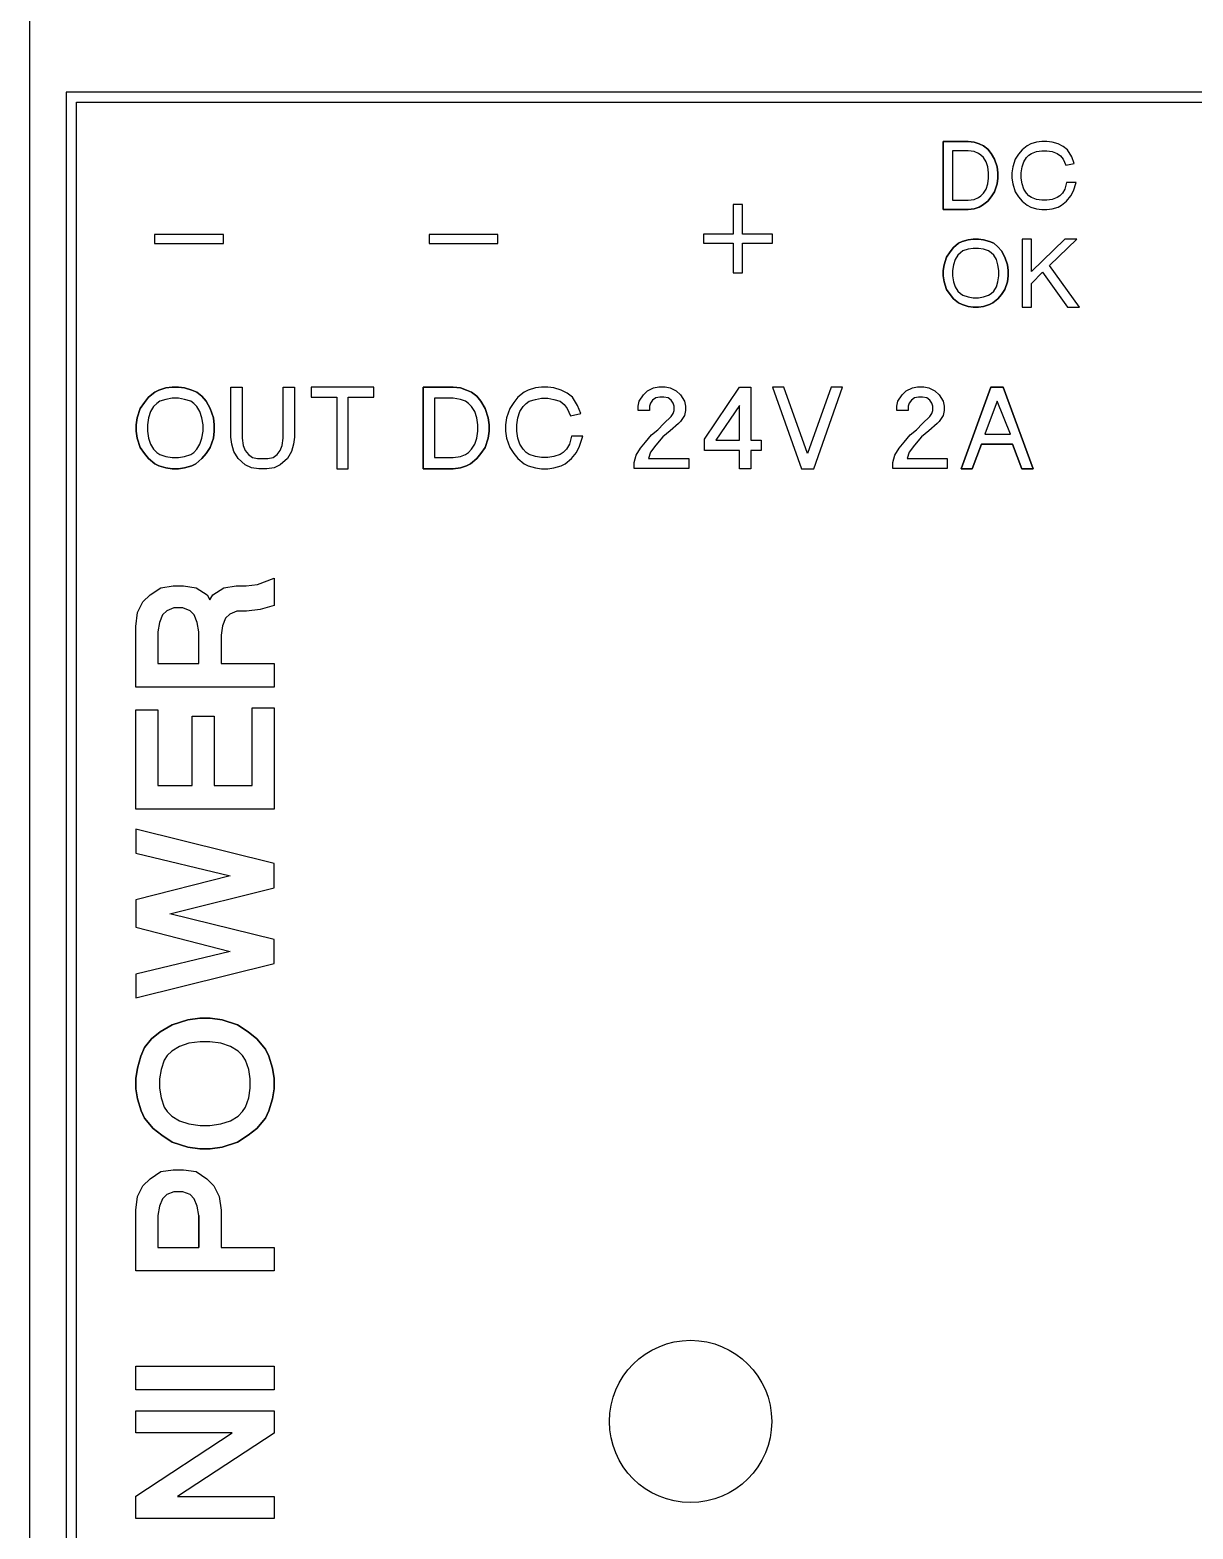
# Model space of a CAD drawing. Header units: inches. Extents: x -1 to 303, y -2 to 61.
# Drawn here: x 43.191 to 44.038, y 30.914 to 32.006 of the extents above; entities that cross this region are included whole.
import ezdxf

# ---------------------------------------------------------------- set-up
doc = ezdxf.new("R2010")
doc.units = ezdxf.units.IN
doc.header["$LTSCALE"] = 0.75
doc.header["$MEASUREMENT"] = 0
doc.layers.add('1', color=7, linetype='Continuous')

# ---------------------------------------------------------------- blocks, each defined once
blk = doc.blocks.new('PS_24vdc_3A-2938730')
for p, q in [((0.6879, 1.0703), (0.706, 1.0703)), ((0.6879, 1.0207), (0.6879, 1.0703)), ((0.6879, 1.0703), (0.6879, 1.0207)), ((0.706, 1.0703), (0.6879, 1.0703)), ((0.706, 1.0703), (0.7104, 1.0697)), ((0.7104, 1.0697), (0.706, 1.0703)), ((0.7597, 1.0703), (0.7559, 1.0697)), ((0.7634, 1.0703), (0.7597, 1.0703)), ((0.7672, 1.0697), (0.7634, 1.0703)), ((0.6947, 1.0635), (0.6947, 1.0275)), ((0.706, 1.0635), (0.6947, 1.0635)), ((0.6947, 1.0635), (0.6947, 1.0275)), ((0.706, 1.0635), (0.6947, 1.0635)), ((0.7104, 1.0629), (0.706, 1.0635)), ((0.7104, 1.0629), (0.706, 1.0635)), ((0.7104, 1.0697), (0.7141, 1.0685)), ((0.7141, 1.0685), (0.7104, 1.0697)), ((0.7135, 1.0616), (0.7104, 1.0629)), ((0.7135, 1.0616), (0.7104, 1.0629)), ((0.7154, 1.0604), (0.7135, 1.0616)), ((0.7154, 1.0604), (0.7135, 1.0616)), ((0.7141, 1.0685), (0.7172, 1.0672)), ((0.7172, 1.0672), (0.7141, 1.0685)), ((0.7172, 1.0585), (0.7154, 1.0604)), ((0.7172, 1.0585), (0.7154, 1.0604)), ((0.7172, 1.0672), (0.7203, 1.0647)), ((0.7203, 1.0647), (0.7172, 1.0672)), ((0.7203, 1.0647), (0.7228, 1.0616)), ((0.7228, 1.0616), (0.7203, 1.0647)), ((0.7228, 1.0616), (0.7253, 1.0573)), ((0.7253, 1.0573), (0.7228, 1.0616)), ((0.7428, 1.061), (0.7403, 1.0573)), ((0.7453, 1.0641), (0.7428, 1.061)), ((0.7491, 1.0672), (0.7453, 1.0641)), ((0.7485, 1.0585), (0.7503, 1.0604)), ((0.7516, 1.0685), (0.7491, 1.0672)), ((0.7503, 1.0604), (0.7522, 1.0616)), ((0.7559, 1.0697), (0.7516, 1.0685)), ((0.7522, 1.0616), (0.7559, 1.0629)), ((0.7559, 1.0629), (0.7597, 1.0635)), ((0.7597, 1.0635), (0.7634, 1.0635)), ((0.7634, 1.0635), (0.7672, 1.0629)), ((0.7716, 1.0685), (0.7672, 1.0697)), ((0.7672, 1.0629), (0.7709, 1.0616)), ((0.7709, 1.0616), (0.7734, 1.0598)), ((0.7753, 1.0666), (0.7716, 1.0685)), ((0.7734, 1.0598), (0.7753, 1.0573)), ((0.7784, 1.0641), (0.7753, 1.0666)), ((0.7816, 1.0592), (0.7784, 1.0641)), ((0.7191, 1.0554), (0.7172, 1.0585)), ((0.7191, 1.0554), (0.7172, 1.0585)), ((0.7203, 1.0517), (0.7191, 1.0554)), ((0.7203, 1.0517), (0.7191, 1.0554)), ((0.721, 1.0474), (0.7203, 1.0517)), ((0.721, 1.0474), (0.7203, 1.0517)), ((0.7253, 1.0573), (0.7272, 1.0517)), ((0.7272, 1.0517), (0.7253, 1.0573)), ((0.7272, 1.0517), (0.7278, 1.0474)), ((0.7278, 1.0474), (0.7272, 1.0517)), ((0.7385, 1.0517), (0.7378, 1.0474)), ((0.7403, 1.0573), (0.7385, 1.0517)), ((0.7447, 1.0474), (0.7453, 1.0517)), ((0.7453, 1.0517), (0.7466, 1.0554)), ((0.7466, 1.0554), (0.7485, 1.0585)), ((0.7753, 1.0573), (0.7772, 1.0529)), ((0.7772, 1.0529), (0.7834, 1.0542)), ((0.7834, 1.0542), (0.7816, 1.0592)), ((0.7191, 1.0356), (0.7203, 1.0393)), ((0.7191, 1.0356), (0.7203, 1.0393)), ((0.7203, 1.0393), (0.721, 1.0436)), ((0.7203, 1.0393), (0.721, 1.0436)), ((0.721, 1.0436), (0.721, 1.0474)), ((0.721, 1.0436), (0.721, 1.0474)), ((0.7272, 1.0393), (0.7253, 1.0337)), ((0.7253, 1.0337), (0.7272, 1.0393)), ((0.7278, 1.0436), (0.7272, 1.0393)), ((0.7272, 1.0393), (0.7278, 1.0436)), ((0.7278, 1.0474), (0.7278, 1.0436)), ((0.7278, 1.0436), (0.7278, 1.0474)), ((0.7378, 1.0474), (0.7378, 1.0436)), ((0.7378, 1.0436), (0.7385, 1.0393)), ((0.7385, 1.0393), (0.7403, 1.0337)), ((0.7447, 1.0436), (0.7447, 1.0474)), ((0.7453, 1.0393), (0.7447, 1.0436)), ((0.7466, 1.0356), (0.7453, 1.0393)), ((0.7778, 1.0405), (0.7766, 1.0356)), ((0.7847, 1.0405), (0.7778, 1.0405)), ((0.7828, 1.0343), (0.7847, 1.0405)), ((0.6947, 1.0275), (0.706, 1.0275)), ((0.6947, 1.0275), (0.706, 1.0275)), ((0.706, 1.0275), (0.7104, 1.0281)), ((0.706, 1.0275), (0.7104, 1.0281)), ((0.7104, 1.0281), (0.7135, 1.0294)), ((0.7104, 1.0281), (0.7135, 1.0294)), ((0.7135, 1.0294), (0.7154, 1.0306)), ((0.7135, 1.0294), (0.7154, 1.0306)), ((0.7154, 1.0306), (0.7172, 1.0325)), ((0.7154, 1.0306), (0.7172, 1.0325)), ((0.7203, 1.0269), (0.7166, 1.0238)), ((0.7166, 1.0238), (0.7203, 1.0269)), ((0.7172, 1.0325), (0.7191, 1.0356)), ((0.7172, 1.0325), (0.7191, 1.0356)), ((0.7228, 1.03), (0.7203, 1.0269)), ((0.7203, 1.0269), (0.7228, 1.03)), ((0.7253, 1.0337), (0.7228, 1.03)), ((0.7228, 1.03), (0.7253, 1.0337)), ((0.7403, 1.0337), (0.7428, 1.03)), ((0.7428, 1.03), (0.7453, 1.0269)), ((0.7453, 1.0269), (0.7491, 1.0238)), ((0.7485, 1.0325), (0.7466, 1.0356)), ((0.7503, 1.0306), (0.7485, 1.0325)), ((0.7522, 1.0294), (0.7503, 1.0306)), ((0.7559, 1.0281), (0.7522, 1.0294)), ((0.7597, 1.0275), (0.7559, 1.0281)), ((0.7634, 1.0275), (0.7597, 1.0275)), ((0.7672, 1.0281), (0.7634, 1.0275)), ((0.7709, 1.0294), (0.7672, 1.0281)), ((0.7728, 1.0306), (0.7709, 1.0294)), ((0.7747, 1.0325), (0.7728, 1.0306)), ((0.7741, 1.0238), (0.7778, 1.0269)), ((0.7766, 1.0356), (0.7747, 1.0325)), ((0.7778, 1.0269), (0.7809, 1.0306)), ((0.7809, 1.0306), (0.7828, 1.0343)), ((0.535, 1.0244), (0.535, 1.0028)), ((0.5417, 1.0244), (0.535, 1.0244)), ((0.5417, 1.0028), (0.5417, 1.0244)), ((0.706, 1.0207), (0.6879, 1.0207)), ((0.6879, 1.0207), (0.706, 1.0207)), ((0.7104, 1.0213), (0.706, 1.0207)), ((0.706, 1.0207), (0.7104, 1.0213)), ((0.7141, 1.0225), (0.7104, 1.0213)), ((0.7104, 1.0213), (0.7141, 1.0225)), ((0.7166, 1.0238), (0.7141, 1.0225)), ((0.7141, 1.0225), (0.7166, 1.0238)), ((0.7491, 1.0238), (0.7516, 1.0225)), ((0.7516, 1.0225), (0.7559, 1.0213)), ((0.7559, 1.0213), (0.7597, 1.0207)), ((0.7597, 1.0207), (0.7634, 1.0207)), ((0.7634, 1.0207), (0.7672, 1.0213)), ((0.7672, 1.0213), (0.7716, 1.0225)), ((0.7716, 1.0225), (0.7741, 1.0238)), ((0.1135, 1.0026), (0.1135, 0.996)), ((0.1637, 1.0026), (0.1135, 1.0026)), ((0.1135, 0.996), (0.1637, 0.996)), ((0.1637, 0.996), (0.1637, 1.0026)), ((0.3134, 1.0026), (0.3134, 0.996)), ((0.3636, 1.0026), (0.3134, 1.0026)), ((0.3134, 0.996), (0.3636, 0.996)), ((0.3636, 0.996), (0.3636, 1.0026)), ((0.5133, 1.0028), (0.5133, 0.9961)), ((0.535, 1.0028), (0.5133, 1.0028)), ((0.5133, 0.9961), (0.535, 0.9961)), ((0.535, 0.9961), (0.535, 0.9745)), ((0.5635, 1.0028), (0.5417, 1.0028)), ((0.5417, 0.9961), (0.5635, 0.9961)), ((0.5417, 0.9745), (0.5417, 0.9961)), ((0.5635, 0.9961), (0.5635, 1.0028)), ((0.6954, 0.993), (0.6991, 0.9961)), ((0.6991, 0.9961), (0.6954, 0.993)), ((0.6991, 0.9961), (0.7016, 0.9973)), ((0.7016, 0.9973), (0.6991, 0.9961)), ((0.7016, 0.9973), (0.706, 0.9985)), ((0.706, 0.9985), (0.7016, 0.9973)), ((0.706, 0.9985), (0.7097, 0.9992)), ((0.7097, 0.9992), (0.706, 0.9985)), ((0.7097, 0.9992), (0.7135, 0.9992)), ((0.7135, 0.9992), (0.7097, 0.9992)), ((0.7135, 0.9992), (0.7172, 0.9985)), ((0.7172, 0.9985), (0.7135, 0.9992)), ((0.7172, 0.9985), (0.7216, 0.9973)), ((0.7216, 0.9973), (0.7172, 0.9985)), ((0.7216, 0.9973), (0.7247, 0.9961)), ((0.7247, 0.9961), (0.7216, 0.9973)), ((0.7247, 0.9961), (0.7278, 0.9936)), ((0.7278, 0.9936), (0.7247, 0.9961)), ((0.7522, 0.9992), (0.7453, 0.9992)), ((0.7453, 0.9992), (0.7453, 0.9495)), ((0.7766, 0.9992), (0.7522, 0.9756)), ((0.7522, 0.9756), (0.7522, 0.9992)), ((0.7653, 0.9799), (0.7853, 0.9992)), ((0.7853, 0.9992), (0.7766, 0.9992)), ((0.6885, 0.9805), (0.6904, 0.9861)), ((0.6904, 0.9861), (0.6885, 0.9805)), ((0.6904, 0.9861), (0.6929, 0.9899)), ((0.6929, 0.9899), (0.6904, 0.9861)), ((0.6929, 0.9899), (0.6954, 0.993)), ((0.6954, 0.993), (0.6929, 0.9899)), ((0.6966, 0.9843), (0.6954, 0.9805)), ((0.6966, 0.9843), (0.6954, 0.9805)), ((0.6985, 0.9874), (0.6966, 0.9843)), ((0.6985, 0.9874), (0.6966, 0.9843)), ((0.7004, 0.9892), (0.6985, 0.9874)), ((0.7004, 0.9892), (0.6985, 0.9874)), ((0.7022, 0.9905), (0.7004, 0.9892)), ((0.7022, 0.9905), (0.7004, 0.9892)), ((0.706, 0.9917), (0.7022, 0.9905)), ((0.706, 0.9917), (0.7022, 0.9905)), ((0.7097, 0.9923), (0.706, 0.9917)), ((0.7097, 0.9923), (0.706, 0.9917)), ((0.7135, 0.9923), (0.7097, 0.9923)), ((0.7135, 0.9923), (0.7097, 0.9923)), ((0.7172, 0.9917), (0.7135, 0.9923)), ((0.7172, 0.9917), (0.7135, 0.9923)), ((0.721, 0.9905), (0.7172, 0.9917)), ((0.721, 0.9905), (0.7172, 0.9917)), ((0.7228, 0.9892), (0.721, 0.9905)), ((0.7228, 0.9892), (0.721, 0.9905)), ((0.7247, 0.9874), (0.7228, 0.9892)), ((0.7247, 0.9874), (0.7228, 0.9892)), ((0.7266, 0.9843), (0.7247, 0.9874)), ((0.7266, 0.9843), (0.7247, 0.9874)), ((0.7278, 0.9805), (0.7266, 0.9843)), ((0.7278, 0.9805), (0.7266, 0.9843)), ((0.7278, 0.9936), (0.7303, 0.9905)), ((0.7303, 0.9905), (0.7278, 0.9936)), ((0.7303, 0.9905), (0.7328, 0.9861)), ((0.7328, 0.9861), (0.7303, 0.9905)), ((0.7328, 0.9861), (0.7347, 0.9805)), ((0.7347, 0.9805), (0.7328, 0.9861)), ((0.535, 0.9745), (0.5417, 0.9745)), ((0.6879, 0.9762), (0.6885, 0.9805)), ((0.6885, 0.9805), (0.6879, 0.9762)), ((0.6879, 0.9725), (0.6879, 0.9762)), ((0.6879, 0.9762), (0.6879, 0.9725)), ((0.6885, 0.9681), (0.6879, 0.9725)), ((0.6879, 0.9725), (0.6885, 0.9681)), ((0.6954, 0.9805), (0.6947, 0.9762)), ((0.6954, 0.9805), (0.6947, 0.9762)), ((0.6947, 0.9762), (0.6947, 0.9725)), ((0.6947, 0.9762), (0.6947, 0.9725)), ((0.6947, 0.9725), (0.6954, 0.9681)), ((0.6947, 0.9725), (0.6954, 0.9681)), ((0.7285, 0.9762), (0.7278, 0.9805)), ((0.7285, 0.9762), (0.7278, 0.9805)), ((0.7278, 0.9681), (0.7285, 0.9725)), ((0.7278, 0.9681), (0.7285, 0.9725)), ((0.7285, 0.9725), (0.7285, 0.9762)), ((0.7285, 0.9725), (0.7285, 0.9762)), ((0.7347, 0.9805), (0.7353, 0.9762)), ((0.7353, 0.9762), (0.7347, 0.9805)), ((0.7353, 0.9725), (0.7347, 0.9681)), ((0.7347, 0.9681), (0.7353, 0.9725)), ((0.7353, 0.9762), (0.7353, 0.9725)), ((0.7353, 0.9725), (0.7353, 0.9762)), ((0.7522, 0.9669), (0.7603, 0.975)), ((0.7603, 0.975), (0.7784, 0.9495)), ((0.7872, 0.9495), (0.7653, 0.9799)), ((0.6904, 0.9625), (0.6885, 0.9681)), ((0.6885, 0.9681), (0.6904, 0.9625)), ((0.6929, 0.9588), (0.6904, 0.9625)), ((0.6904, 0.9625), (0.6929, 0.9588)), ((0.6954, 0.9681), (0.6966, 0.9644)), ((0.6954, 0.9681), (0.6966, 0.9644)), ((0.6966, 0.9644), (0.6985, 0.9613)), ((0.6966, 0.9644), (0.6985, 0.9613)), ((0.6985, 0.9613), (0.7004, 0.9594)), ((0.6985, 0.9613), (0.7004, 0.9594)), ((0.7228, 0.9594), (0.7247, 0.9613)), ((0.7228, 0.9594), (0.7247, 0.9613)), ((0.7247, 0.9613), (0.7266, 0.9644)), ((0.7247, 0.9613), (0.7266, 0.9644)), ((0.7266, 0.9644), (0.7278, 0.9681)), ((0.7266, 0.9644), (0.7278, 0.9681)), ((0.7328, 0.9625), (0.7303, 0.9588)), ((0.7303, 0.9588), (0.7328, 0.9625)), ((0.7347, 0.9681), (0.7328, 0.9625)), ((0.7328, 0.9625), (0.7347, 0.9681)), ((0.7522, 0.9495), (0.7522, 0.9669)), ((0.6954, 0.9557), (0.6929, 0.9588)), ((0.6929, 0.9588), (0.6954, 0.9557)), ((0.6991, 0.9526), (0.6954, 0.9557)), ((0.6954, 0.9557), (0.6991, 0.9526)), ((0.7016, 0.9514), (0.6991, 0.9526)), ((0.6991, 0.9526), (0.7016, 0.9514)), ((0.7004, 0.9594), (0.7022, 0.9582)), ((0.7004, 0.9594), (0.7022, 0.9582)), ((0.706, 0.9501), (0.7016, 0.9514)), ((0.7016, 0.9514), (0.706, 0.9501)), ((0.7022, 0.9582), (0.706, 0.957)), ((0.7022, 0.9582), (0.706, 0.957)), ((0.706, 0.957), (0.7097, 0.9564)), ((0.706, 0.957), (0.7097, 0.9564)), ((0.7097, 0.9495), (0.706, 0.9501)), ((0.706, 0.9501), (0.7097, 0.9495)), ((0.7097, 0.9564), (0.7135, 0.9564)), ((0.7097, 0.9564), (0.7135, 0.9564)), ((0.7135, 0.9564), (0.7172, 0.957)), ((0.7135, 0.9564), (0.7172, 0.957)), ((0.7172, 0.9501), (0.7135, 0.9495)), ((0.7135, 0.9495), (0.7172, 0.9501)), ((0.7172, 0.957), (0.721, 0.9582)), ((0.7172, 0.957), (0.721, 0.9582)), ((0.7216, 0.9514), (0.7172, 0.9501)), ((0.7172, 0.9501), (0.7216, 0.9514)), ((0.721, 0.9582), (0.7228, 0.9594)), ((0.721, 0.9582), (0.7228, 0.9594)), ((0.7241, 0.9526), (0.7216, 0.9514)), ((0.7216, 0.9514), (0.7241, 0.9526)), ((0.7278, 0.9557), (0.7241, 0.9526)), ((0.7241, 0.9526), (0.7278, 0.9557)), ((0.7303, 0.9588), (0.7278, 0.9557)), ((0.7278, 0.9557), (0.7303, 0.9588)), ((0.7135, 0.9495), (0.7097, 0.9495)), ((0.7097, 0.9495), (0.7135, 0.9495)), ((0.7453, 0.9495), (0.7522, 0.9495)), ((0.7784, 0.9495), (0.7872, 0.9495)), ((0.1091, 0.8839), (0.1136, 0.8877)), ((0.1136, 0.8877), (0.1091, 0.8839)), ((0.1136, 0.8877), (0.1166, 0.8892)), ((0.1166, 0.8892), (0.1136, 0.8877)), ((0.1166, 0.8892), (0.1218, 0.8907)), ((0.1218, 0.8907), (0.1166, 0.8892)), ((0.1218, 0.8907), (0.1263, 0.8914)), ((0.1263, 0.8914), (0.1218, 0.8907)), ((0.1263, 0.8914), (0.1308, 0.8914)), ((0.1308, 0.8914), (0.1263, 0.8914)), ((0.1308, 0.8914), (0.1353, 0.8907)), ((0.1353, 0.8907), (0.1308, 0.8914)), ((0.1353, 0.8907), (0.1405, 0.8892)), ((0.1405, 0.8892), (0.1353, 0.8907)), ((0.1405, 0.8892), (0.1443, 0.8877)), ((0.1443, 0.8877), (0.1405, 0.8892)), ((0.1443, 0.8877), (0.148, 0.8847)), ((0.148, 0.8847), (0.1443, 0.8877)), ((0.148, 0.8847), (0.151, 0.881)), ((0.151, 0.881), (0.148, 0.8847)), ((0.169, 0.8914), (0.1773, 0.8914)), ((0.169, 0.8549), (0.169, 0.8914)), ((0.1773, 0.8914), (0.1773, 0.8541)), ((0.2072, 0.8914), (0.2155, 0.8914)), ((0.2072, 0.8541), (0.2072, 0.8914)), ((0.2155, 0.8914), (0.2155, 0.8549)), ((0.2275, 0.8914), (0.2275, 0.8839)), ((0.2732, 0.8914), (0.2275, 0.8914)), ((0.2732, 0.8839), (0.2732, 0.8914)), ((0.3092, 0.8914), (0.3309, 0.8914)), ((0.3092, 0.8318), (0.3092, 0.8914)), ((0.3309, 0.8914), (0.3092, 0.8914)), ((0.3092, 0.8914), (0.3092, 0.8318)), ((0.3309, 0.8914), (0.3362, 0.8907)), ((0.3362, 0.8907), (0.3309, 0.8914)), ((0.3362, 0.8907), (0.3407, 0.8892)), ((0.3407, 0.8892), (0.3362, 0.8907)), ((0.3407, 0.8892), (0.3444, 0.8877)), ((0.3444, 0.8877), (0.3407, 0.8892)), ((0.3444, 0.8877), (0.3482, 0.8847)), ((0.3482, 0.8847), (0.3444, 0.8877)), ((0.3482, 0.8847), (0.3512, 0.881)), ((0.3512, 0.881), (0.3482, 0.8847)), ((0.3826, 0.8877), (0.3781, 0.8839)), ((0.3856, 0.8892), (0.3826, 0.8877)), ((0.3909, 0.8907), (0.3856, 0.8892)), ((0.3954, 0.8914), (0.3909, 0.8907)), ((0.3999, 0.8914), (0.3954, 0.8914)), ((0.4044, 0.8907), (0.3999, 0.8914)), ((0.4096, 0.8892), (0.4044, 0.8907)), ((0.4141, 0.8869), (0.4096, 0.8892)), ((0.4179, 0.8839), (0.4141, 0.8869)), ((0.4665, 0.8811), (0.4695, 0.8856)), ((0.4695, 0.8856), (0.4725, 0.8886)), ((0.4725, 0.8886), (0.477, 0.8908)), ((0.477, 0.8908), (0.4807, 0.8916)), ((0.4807, 0.8916), (0.4853, 0.8916)), ((0.4853, 0.8916), (0.489, 0.8908)), ((0.489, 0.8908), (0.4935, 0.8886)), ((0.4935, 0.8886), (0.4965, 0.8856)), ((0.4965, 0.8856), (0.4995, 0.8811)), ((0.5141, 0.8534), (0.5396, 0.8914)), ((0.5141, 0.8534), (0.5396, 0.8914)), ((0.5396, 0.8914), (0.5478, 0.8914)), ((0.5396, 0.8914), (0.5478, 0.8914)), ((0.5478, 0.8914), (0.5478, 0.8527)), ((0.5478, 0.8914), (0.5478, 0.8527)), ((0.5636, 0.8914), (0.5846, 0.8318)), ((0.5719, 0.8914), (0.5636, 0.8914)), ((0.5891, 0.843), (0.5719, 0.8914)), ((0.6063, 0.8914), (0.5891, 0.843)), ((0.5936, 0.8318), (0.6146, 0.8914)), ((0.6146, 0.8914), (0.6063, 0.8914)), ((0.6549, 0.8811), (0.658, 0.8856)), ((0.658, 0.8856), (0.6609, 0.8886)), ((0.6609, 0.8886), (0.6655, 0.8908)), ((0.6655, 0.8908), (0.6692, 0.8916)), ((0.6692, 0.8916), (0.6737, 0.8916)), ((0.6737, 0.8916), (0.6774, 0.8908)), ((0.6774, 0.8908), (0.6819, 0.8886)), ((0.6819, 0.8886), (0.6849, 0.8856)), ((0.6849, 0.8856), (0.6879, 0.8811)), ((0.7009, 0.8318), (0.7226, 0.8914)), ((0.7226, 0.8914), (0.7009, 0.8318)), ((0.7226, 0.8914), (0.7316, 0.8914)), ((0.7316, 0.8914), (0.7226, 0.8914)), ((0.7316, 0.8914), (0.7534, 0.8318)), ((0.7534, 0.8318), (0.7316, 0.8914)), ((0.1008, 0.869), (0.1031, 0.8757)), ((0.1031, 0.8757), (0.1008, 0.869)), ((0.1031, 0.8757), (0.1061, 0.8802)), ((0.1061, 0.8802), (0.1031, 0.8757)), ((0.1061, 0.8802), (0.1091, 0.8839)), ((0.1091, 0.8839), (0.1061, 0.8802)), ((0.1128, 0.8772), (0.1105, 0.8735)), ((0.1128, 0.8772), (0.1105, 0.8735)), ((0.1151, 0.8795), (0.1128, 0.8772)), ((0.1151, 0.8795), (0.1128, 0.8772)), ((0.1173, 0.881), (0.1151, 0.8795)), ((0.1173, 0.881), (0.1151, 0.8795)), ((0.1218, 0.8824), (0.1173, 0.881)), ((0.1218, 0.8824), (0.1173, 0.881)), ((0.1263, 0.8832), (0.1218, 0.8824)), ((0.1263, 0.8832), (0.1218, 0.8824)), ((0.1308, 0.8832), (0.1263, 0.8832)), ((0.1308, 0.8832), (0.1263, 0.8832)), ((0.1353, 0.8824), (0.1308, 0.8832)), ((0.1353, 0.8824), (0.1308, 0.8832)), ((0.1398, 0.881), (0.1353, 0.8824)), ((0.1398, 0.881), (0.1353, 0.8824)), ((0.142, 0.8795), (0.1398, 0.881)), ((0.142, 0.8795), (0.1398, 0.881)), ((0.1443, 0.8772), (0.142, 0.8795)), ((0.1443, 0.8772), (0.142, 0.8795)), ((0.1465, 0.8735), (0.1443, 0.8772)), ((0.1465, 0.8735), (0.1443, 0.8772)), ((0.151, 0.881), (0.154, 0.8757)), ((0.154, 0.8757), (0.151, 0.881)), ((0.154, 0.8757), (0.1563, 0.869)), ((0.1563, 0.869), (0.154, 0.8757)), ((0.2275, 0.8839), (0.2462, 0.8839)), ((0.2462, 0.8839), (0.2462, 0.8318)), ((0.2545, 0.8839), (0.2732, 0.8839)), ((0.2545, 0.8318), (0.2545, 0.8839)), ((0.3309, 0.8832), (0.3174, 0.8832)), ((0.3174, 0.8832), (0.3174, 0.84)), ((0.3309, 0.8832), (0.3174, 0.8832)), ((0.3174, 0.8832), (0.3174, 0.84)), ((0.3362, 0.8824), (0.3309, 0.8832)), ((0.3362, 0.8824), (0.3309, 0.8832)), ((0.3399, 0.881), (0.3362, 0.8824)), ((0.3399, 0.881), (0.3362, 0.8824)), ((0.3422, 0.8795), (0.3399, 0.881)), ((0.3422, 0.8795), (0.3399, 0.881)), ((0.3444, 0.8772), (0.3422, 0.8795)), ((0.3444, 0.8772), (0.3422, 0.8795)), ((0.3467, 0.8735), (0.3444, 0.8772)), ((0.3467, 0.8735), (0.3444, 0.8772)), ((0.3512, 0.881), (0.3542, 0.8757)), ((0.3542, 0.8757), (0.3512, 0.881)), ((0.3542, 0.8757), (0.3564, 0.869)), ((0.3564, 0.869), (0.3542, 0.8757)), ((0.3722, 0.8757), (0.3699, 0.869)), ((0.3751, 0.8802), (0.3722, 0.8757)), ((0.3781, 0.8839), (0.3751, 0.8802)), ((0.3796, 0.8735), (0.3819, 0.8772)), ((0.3819, 0.8772), (0.3842, 0.8795)), ((0.3842, 0.8795), (0.3864, 0.881)), ((0.3864, 0.881), (0.3909, 0.8824)), ((0.3909, 0.8824), (0.3954, 0.8832)), ((0.3954, 0.8832), (0.3999, 0.8832)), ((0.3999, 0.8832), (0.4044, 0.8824)), ((0.4044, 0.8824), (0.4089, 0.881)), ((0.4089, 0.881), (0.4119, 0.8787)), ((0.4119, 0.8787), (0.4141, 0.8757)), ((0.4141, 0.8757), (0.4164, 0.8705)), ((0.4216, 0.878), (0.4179, 0.8839)), ((0.4239, 0.872), (0.4216, 0.878)), ((0.4658, 0.8774), (0.4665, 0.8811)), ((0.4658, 0.8744), (0.4658, 0.8774)), ((0.474, 0.8744), (0.4658, 0.8744)), ((0.4748, 0.8797), (0.474, 0.8774)), ((0.474, 0.8774), (0.474, 0.8744)), ((0.4762, 0.8819), (0.4748, 0.8797)), ((0.4785, 0.8834), (0.4762, 0.8819)), ((0.4815, 0.8841), (0.4785, 0.8834)), ((0.4845, 0.8841), (0.4815, 0.8841)), ((0.4875, 0.8834), (0.4845, 0.8841)), ((0.4897, 0.8819), (0.4875, 0.8834)), ((0.4912, 0.8797), (0.4897, 0.8819)), ((0.492, 0.8774), (0.4912, 0.8797)), ((0.4912, 0.8722), (0.492, 0.8744)), ((0.492, 0.8744), (0.492, 0.8774)), ((0.4995, 0.8811), (0.5002, 0.8774)), ((0.5002, 0.8744), (0.4995, 0.8707)), ((0.5002, 0.8774), (0.5002, 0.8744)), ((0.5396, 0.878), (0.5224, 0.8527)), ((0.5396, 0.878), (0.5224, 0.8527)), ((0.5396, 0.8527), (0.5396, 0.878)), ((0.5396, 0.8527), (0.5396, 0.878)), ((0.6542, 0.8774), (0.6549, 0.8811)), ((0.6542, 0.8744), (0.6542, 0.8774)), ((0.6624, 0.8744), (0.6542, 0.8744)), ((0.6632, 0.8797), (0.6624, 0.8774)), ((0.6624, 0.8774), (0.6624, 0.8744)), ((0.6647, 0.8819), (0.6632, 0.8797)), ((0.667, 0.8834), (0.6647, 0.8819)), ((0.67, 0.8841), (0.667, 0.8834)), ((0.6729, 0.8841), (0.67, 0.8841)), ((0.6759, 0.8834), (0.6729, 0.8841)), ((0.6782, 0.8819), (0.6759, 0.8834)), ((0.6797, 0.8797), (0.6782, 0.8819)), ((0.6804, 0.8774), (0.6797, 0.8797)), ((0.6797, 0.8722), (0.6804, 0.8744)), ((0.6804, 0.8744), (0.6804, 0.8774)), ((0.6879, 0.8811), (0.6887, 0.8774)), ((0.6887, 0.8744), (0.6879, 0.8707)), ((0.6887, 0.8774), (0.6887, 0.8744)), ((0.7271, 0.881), (0.7181, 0.8571)), ((0.7271, 0.881), (0.7181, 0.8571)), ((0.7369, 0.8571), (0.7271, 0.881)), ((0.7369, 0.8571), (0.7271, 0.881)), ((0.1001, 0.8638), (0.1008, 0.869)), ((0.1008, 0.869), (0.1001, 0.8638)), ((0.1001, 0.8593), (0.1001, 0.8638)), ((0.1001, 0.8638), (0.1001, 0.8593)), ((0.1091, 0.869), (0.1083, 0.8638)), ((0.1091, 0.869), (0.1083, 0.8638)), ((0.1083, 0.8638), (0.1083, 0.8593)), ((0.1083, 0.8638), (0.1083, 0.8593)), ((0.1105, 0.8735), (0.1091, 0.869)), ((0.1105, 0.8735), (0.1091, 0.869)), ((0.148, 0.869), (0.1465, 0.8735)), ((0.148, 0.869), (0.1465, 0.8735)), ((0.1488, 0.8638), (0.148, 0.869)), ((0.1488, 0.8638), (0.148, 0.869)), ((0.1488, 0.8593), (0.1488, 0.8638)), ((0.1488, 0.8593), (0.1488, 0.8638)), ((0.1563, 0.869), (0.157, 0.8638)), ((0.157, 0.8638), (0.1563, 0.869)), ((0.157, 0.8638), (0.157, 0.8593)), ((0.157, 0.8593), (0.157, 0.8638)), ((0.3482, 0.869), (0.3467, 0.8735)), ((0.3482, 0.869), (0.3467, 0.8735)), ((0.3489, 0.8638), (0.3482, 0.869)), ((0.3489, 0.8638), (0.3482, 0.869)), ((0.3489, 0.8593), (0.3489, 0.8638)), ((0.3489, 0.8593), (0.3489, 0.8638)), ((0.3564, 0.869), (0.3572, 0.8638)), ((0.3572, 0.8638), (0.3564, 0.869)), ((0.3572, 0.8638), (0.3572, 0.8593)), ((0.3572, 0.8593), (0.3572, 0.8638)), ((0.3699, 0.869), (0.3692, 0.8638)), ((0.3692, 0.8638), (0.3692, 0.8593)), ((0.3774, 0.8638), (0.3781, 0.869)), ((0.3774, 0.8593), (0.3774, 0.8638)), ((0.3781, 0.869), (0.3796, 0.8735)), ((0.4164, 0.8705), (0.4239, 0.872)), ((0.48, 0.8603), (0.4845, 0.8648)), ((0.4845, 0.8648), (0.4897, 0.87)), ((0.495, 0.8648), (0.489, 0.8595)), ((0.4897, 0.87), (0.4912, 0.8722)), ((0.4965, 0.8662), (0.495, 0.8648)), ((0.4995, 0.8707), (0.4965, 0.8662)), ((0.6684, 0.8603), (0.6729, 0.8648)), ((0.6729, 0.8648), (0.6782, 0.87)), ((0.6834, 0.8648), (0.6774, 0.8595)), ((0.6782, 0.87), (0.6797, 0.8722)), ((0.6849, 0.8662), (0.6834, 0.8648)), ((0.6879, 0.8707), (0.6849, 0.8662)), ((0.1008, 0.8541), (0.1001, 0.8593)), ((0.1001, 0.8593), (0.1008, 0.8541)), ((0.1031, 0.8474), (0.1008, 0.8541)), ((0.1008, 0.8541), (0.1031, 0.8474)), ((0.1083, 0.8593), (0.1091, 0.8541)), ((0.1083, 0.8593), (0.1091, 0.8541)), ((0.1091, 0.8541), (0.1105, 0.8497)), ((0.1091, 0.8541), (0.1105, 0.8497)), ((0.1465, 0.8497), (0.148, 0.8541)), ((0.1465, 0.8497), (0.148, 0.8541)), ((0.148, 0.8541), (0.1488, 0.8593)), ((0.148, 0.8541), (0.1488, 0.8593)), ((0.1563, 0.8541), (0.154, 0.8474)), ((0.154, 0.8474), (0.1563, 0.8541)), ((0.157, 0.8593), (0.1563, 0.8541)), ((0.1563, 0.8541), (0.157, 0.8593)), ((0.1698, 0.8497), (0.169, 0.8549)), ((0.1773, 0.8541), (0.178, 0.8489)), ((0.2065, 0.8489), (0.2072, 0.8541)), ((0.2155, 0.8549), (0.2147, 0.8497)), ((0.3467, 0.8497), (0.3482, 0.8541)), ((0.3467, 0.8497), (0.3482, 0.8541)), ((0.3482, 0.8541), (0.3489, 0.8593)), ((0.3482, 0.8541), (0.3489, 0.8593)), ((0.3564, 0.8541), (0.3542, 0.8474)), ((0.3542, 0.8474), (0.3564, 0.8541)), ((0.3572, 0.8593), (0.3564, 0.8541)), ((0.3564, 0.8541), (0.3572, 0.8593)), ((0.3692, 0.8593), (0.3699, 0.8541)), ((0.3699, 0.8541), (0.3722, 0.8474)), ((0.3781, 0.8541), (0.3774, 0.8593)), ((0.3796, 0.8497), (0.3781, 0.8541)), ((0.4171, 0.8556), (0.4156, 0.8497)), ((0.4254, 0.8556), (0.4171, 0.8556)), ((0.4231, 0.8482), (0.4254, 0.8556)), ((0.471, 0.8513), (0.4755, 0.8566)), ((0.4755, 0.8566), (0.48, 0.8603)), ((0.4838, 0.8551), (0.4785, 0.8491)), ((0.489, 0.8595), (0.4838, 0.8551)), ((0.5141, 0.8452), (0.5141, 0.8534)), ((0.5141, 0.8452), (0.5141, 0.8534)), ((0.5224, 0.8527), (0.5396, 0.8527)), ((0.5224, 0.8527), (0.5396, 0.8527)), ((0.5478, 0.8527), (0.5553, 0.8527)), ((0.5478, 0.8527), (0.5553, 0.8527)), ((0.5553, 0.8527), (0.5553, 0.8452)), ((0.5553, 0.8527), (0.5553, 0.8452)), ((0.6595, 0.8513), (0.6639, 0.8566)), ((0.6639, 0.8566), (0.6684, 0.8603)), ((0.6722, 0.8551), (0.667, 0.8491)), ((0.6774, 0.8595), (0.6722, 0.8551)), ((0.7181, 0.8571), (0.7369, 0.8571)), ((0.7181, 0.8571), (0.7369, 0.8571)), ((0.1061, 0.843), (0.1031, 0.8474)), ((0.1031, 0.8474), (0.1061, 0.843)), ((0.1091, 0.8392), (0.1061, 0.843)), ((0.1061, 0.843), (0.1091, 0.8392)), ((0.1105, 0.8497), (0.1128, 0.846)), ((0.1105, 0.8497), (0.1128, 0.846)), ((0.1128, 0.846), (0.1151, 0.8437)), ((0.1128, 0.846), (0.1151, 0.8437)), ((0.1151, 0.8437), (0.1173, 0.8422)), ((0.1151, 0.8437), (0.1173, 0.8422)), ((0.1173, 0.8422), (0.1218, 0.8407)), ((0.1173, 0.8422), (0.1218, 0.8407)), ((0.1353, 0.8407), (0.1398, 0.8422)), ((0.1353, 0.8407), (0.1398, 0.8422)), ((0.1398, 0.8422), (0.142, 0.8437)), ((0.1398, 0.8422), (0.142, 0.8437)), ((0.142, 0.8437), (0.1443, 0.846)), ((0.142, 0.8437), (0.1443, 0.846)), ((0.1443, 0.846), (0.1465, 0.8497)), ((0.1443, 0.846), (0.1465, 0.8497)), ((0.151, 0.843), (0.148, 0.8392)), ((0.148, 0.8392), (0.151, 0.843)), ((0.154, 0.8474), (0.151, 0.843)), ((0.151, 0.843), (0.154, 0.8474)), ((0.1713, 0.8444), (0.1698, 0.8497)), ((0.1743, 0.8392), (0.1713, 0.8444)), ((0.178, 0.8489), (0.1795, 0.8452)), ((0.1795, 0.8452), (0.1818, 0.8422)), ((0.1818, 0.8422), (0.1848, 0.84)), ((0.1998, 0.84), (0.2028, 0.8422)), ((0.2028, 0.8422), (0.205, 0.8452)), ((0.205, 0.8452), (0.2065, 0.8489)), ((0.2132, 0.8444), (0.2102, 0.8392)), ((0.2147, 0.8497), (0.2132, 0.8444)), ((0.3362, 0.8407), (0.3399, 0.8422)), ((0.3362, 0.8407), (0.3399, 0.8422)), ((0.3399, 0.8422), (0.3422, 0.8437)), ((0.3399, 0.8422), (0.3422, 0.8437)), ((0.3422, 0.8437), (0.3444, 0.846)), ((0.3422, 0.8437), (0.3444, 0.846)), ((0.3444, 0.846), (0.3467, 0.8497)), ((0.3444, 0.846), (0.3467, 0.8497)), ((0.3512, 0.843), (0.3482, 0.8392)), ((0.3482, 0.8392), (0.3512, 0.843)), ((0.3542, 0.8474), (0.3512, 0.843)), ((0.3512, 0.843), (0.3542, 0.8474)), ((0.3722, 0.8474), (0.3751, 0.843)), ((0.3751, 0.843), (0.3781, 0.8392)), ((0.3819, 0.846), (0.3796, 0.8497)), ((0.3842, 0.8437), (0.3819, 0.846)), ((0.3864, 0.8422), (0.3842, 0.8437)), ((0.3909, 0.8407), (0.3864, 0.8422)), ((0.4089, 0.8422), (0.4044, 0.8407)), ((0.4111, 0.8437), (0.4089, 0.8422)), ((0.4134, 0.846), (0.4111, 0.8437)), ((0.4156, 0.8497), (0.4134, 0.846)), ((0.4171, 0.8392), (0.4209, 0.8437)), ((0.4209, 0.8437), (0.4231, 0.8482)), ((0.4628, 0.8365), (0.4643, 0.8417)), ((0.4643, 0.8417), (0.4673, 0.8469)), ((0.4673, 0.8469), (0.471, 0.8513)), ((0.4748, 0.8439), (0.4733, 0.8394)), ((0.4785, 0.8491), (0.4748, 0.8439)), ((0.5396, 0.8452), (0.5141, 0.8452)), ((0.5396, 0.8452), (0.5141, 0.8452)), ((0.5396, 0.8318), (0.5396, 0.8452)), ((0.5396, 0.8318), (0.5396, 0.8452)), ((0.5478, 0.8452), (0.5478, 0.8318)), ((0.5553, 0.8452), (0.5478, 0.8452)), ((0.5478, 0.8452), (0.5478, 0.8318)), ((0.5553, 0.8452), (0.5478, 0.8452)), ((0.6512, 0.8365), (0.6527, 0.8417)), ((0.6527, 0.8417), (0.6557, 0.8469)), ((0.6557, 0.8469), (0.6595, 0.8513)), ((0.6632, 0.8439), (0.6617, 0.8394)), ((0.667, 0.8491), (0.6632, 0.8439)), ((0.7159, 0.8497), (0.7091, 0.8318)), ((0.7091, 0.8318), (0.7159, 0.8497)), ((0.7384, 0.8497), (0.7159, 0.8497)), ((0.7159, 0.8497), (0.7384, 0.8497)), ((0.7451, 0.8318), (0.7384, 0.8497)), ((0.7384, 0.8497), (0.7451, 0.8318)), ((0.1136, 0.8355), (0.1091, 0.8392)), ((0.1091, 0.8392), (0.1136, 0.8355)), ((0.1166, 0.834), (0.1136, 0.8355)), ((0.1136, 0.8355), (0.1166, 0.834)), ((0.1218, 0.8325), (0.1166, 0.834)), ((0.1166, 0.834), (0.1218, 0.8325)), ((0.1218, 0.8407), (0.1263, 0.84)), ((0.1218, 0.8407), (0.1263, 0.84)), ((0.1263, 0.8318), (0.1218, 0.8325)), ((0.1218, 0.8325), (0.1263, 0.8318)), ((0.1263, 0.84), (0.1308, 0.84)), ((0.1263, 0.84), (0.1308, 0.84)), ((0.1308, 0.8318), (0.1263, 0.8318)), ((0.1263, 0.8318), (0.1308, 0.8318)), ((0.1308, 0.84), (0.1353, 0.8407)), ((0.1308, 0.84), (0.1353, 0.8407)), ((0.1353, 0.8325), (0.1308, 0.8318)), ((0.1308, 0.8318), (0.1353, 0.8325)), ((0.1405, 0.834), (0.1353, 0.8325)), ((0.1353, 0.8325), (0.1405, 0.834)), ((0.1435, 0.8355), (0.1405, 0.834)), ((0.1405, 0.834), (0.1435, 0.8355)), ((0.148, 0.8392), (0.1435, 0.8355)), ((0.1435, 0.8355), (0.148, 0.8392)), ((0.1795, 0.8348), (0.1743, 0.8392)), ((0.184, 0.8325), (0.1795, 0.8348)), ((0.1893, 0.8318), (0.184, 0.8325)), ((0.1848, 0.84), (0.1885, 0.8392)), ((0.1885, 0.8392), (0.196, 0.8392)), ((0.1952, 0.8318), (0.1893, 0.8318)), ((0.2005, 0.8325), (0.1952, 0.8318)), ((0.196, 0.8392), (0.1998, 0.84)), ((0.205, 0.8348), (0.2005, 0.8325)), ((0.2102, 0.8392), (0.205, 0.8348)), ((0.2462, 0.8318), (0.2545, 0.8318)), ((0.3309, 0.8318), (0.3092, 0.8318)), ((0.3092, 0.8318), (0.3309, 0.8318)), ((0.3174, 0.84), (0.3309, 0.84)), ((0.3174, 0.84), (0.3309, 0.84)), ((0.3309, 0.84), (0.3362, 0.8407)), ((0.3309, 0.84), (0.3362, 0.8407)), ((0.3362, 0.8325), (0.3309, 0.8318)), ((0.3309, 0.8318), (0.3362, 0.8325)), ((0.3407, 0.834), (0.3362, 0.8325)), ((0.3362, 0.8325), (0.3407, 0.834)), ((0.3437, 0.8355), (0.3407, 0.834)), ((0.3407, 0.834), (0.3437, 0.8355)), ((0.3482, 0.8392), (0.3437, 0.8355)), ((0.3437, 0.8355), (0.3482, 0.8392)), ((0.3781, 0.8392), (0.3826, 0.8355)), ((0.3826, 0.8355), (0.3856, 0.834)), ((0.3856, 0.834), (0.3909, 0.8325)), ((0.3954, 0.84), (0.3909, 0.8407)), ((0.3909, 0.8325), (0.3954, 0.8318)), ((0.3999, 0.84), (0.3954, 0.84)), ((0.3954, 0.8318), (0.3999, 0.8318)), ((0.4044, 0.8407), (0.3999, 0.84)), ((0.3999, 0.8318), (0.4044, 0.8325)), ((0.4044, 0.8325), (0.4096, 0.834)), ((0.4096, 0.834), (0.4126, 0.8355)), ((0.4126, 0.8355), (0.4171, 0.8392)), ((0.4628, 0.832), (0.4628, 0.8365)), ((0.5025, 0.832), (0.4628, 0.832)), ((0.4733, 0.8394), (0.5025, 0.8394)), ((0.5025, 0.8394), (0.5025, 0.832)), ((0.5478, 0.8318), (0.5396, 0.8318)), ((0.5478, 0.8318), (0.5396, 0.8318)), ((0.5846, 0.8318), (0.5936, 0.8318)), ((0.6512, 0.832), (0.6512, 0.8365)), ((0.6909, 0.832), (0.6512, 0.832)), ((0.6617, 0.8394), (0.6909, 0.8394)), ((0.6909, 0.8394), (0.6909, 0.832)), ((0.7091, 0.8318), (0.7009, 0.8318)), ((0.7009, 0.8318), (0.7091, 0.8318)), ((0.7534, 0.8318), (0.7451, 0.8318)), ((0.7451, 0.8318), (0.7534, 0.8318)), ((0.1102, 0.74), (0.118, 0.7452)), ((0.1102, 0.74), (0.118, 0.7452)), ((0.118, 0.7452), (0.1271, 0.7465)), ((0.118, 0.7452), (0.1271, 0.7465)), ((0.1271, 0.7465), (0.1346, 0.7465)), ((0.1271, 0.7465), (0.1346, 0.7465)), ((0.1346, 0.7465), (0.1437, 0.7452)), ((0.1346, 0.7465), (0.1437, 0.7452)), ((0.1437, 0.7452), (0.1517, 0.7399)), ((0.1437, 0.7452), (0.1517, 0.7399)), ((0.156, 0.7399), (0.164, 0.7452)), ((0.156, 0.7399), (0.164, 0.7452)), ((0.164, 0.7452), (0.173, 0.7465)), ((0.164, 0.7452), (0.173, 0.7465)), ((0.173, 0.7465), (0.1803, 0.7465)), ((0.173, 0.7465), (0.1803, 0.7465)), ((0.1803, 0.7465), (0.1884, 0.7476)), ((0.1803, 0.7465), (0.1884, 0.7476)), ((0.1884, 0.7476), (0.2006, 0.7522)), ((0.1884, 0.7476), (0.2006, 0.7522)), ((0.2006, 0.7522), (0.2006, 0.7322)), ((0.2006, 0.7522), (0.2006, 0.7322)), ((0.1011, 0.7271), (0.105, 0.7349)), ((0.1011, 0.7271), (0.105, 0.7349)), ((0.105, 0.7349), (0.1102, 0.74)), ((0.105, 0.7349), (0.1102, 0.74)), ((0.1517, 0.7399), (0.1538, 0.7364)), ((0.1517, 0.7399), (0.1538, 0.7364)), ((0.1538, 0.7364), (0.156, 0.7399)), ((0.1538, 0.7364), (0.156, 0.7399)), ((0.2006, 0.7322), (0.1905, 0.7293)), ((0.2006, 0.7322), (0.1905, 0.7293)), ((0.0998, 0.717), (0.1011, 0.7271)), ((0.0998, 0.717), (0.1011, 0.7271)), ((0.1192, 0.7254), (0.117, 0.7199)), ((0.1192, 0.7254), (0.117, 0.7199)), ((0.1223, 0.7284), (0.1192, 0.7254)), ((0.1223, 0.7284), (0.1192, 0.7254)), ((0.1276, 0.7305), (0.1223, 0.7284)), ((0.1276, 0.7305), (0.1223, 0.7284)), ((0.1341, 0.7305), (0.1276, 0.7305)), ((0.1341, 0.7305), (0.1276, 0.7305)), ((0.1394, 0.7284), (0.1341, 0.7305)), ((0.1394, 0.7284), (0.1341, 0.7305)), ((0.1424, 0.7254), (0.1394, 0.7284)), ((0.1424, 0.7254), (0.1394, 0.7284)), ((0.1446, 0.7199), (0.1424, 0.7254)), ((0.1446, 0.7199), (0.1424, 0.7254)), ((0.1652, 0.723), (0.163, 0.7175)), ((0.1652, 0.723), (0.163, 0.7175)), ((0.1682, 0.726), (0.1652, 0.723)), ((0.1682, 0.726), (0.1652, 0.723)), ((0.1735, 0.7281), (0.1682, 0.726)), ((0.1735, 0.7281), (0.1682, 0.726)), ((0.1805, 0.7281), (0.1735, 0.7281)), ((0.1805, 0.7281), (0.1735, 0.7281)), ((0.1905, 0.7293), (0.1805, 0.7281)), ((0.1905, 0.7293), (0.1805, 0.7281)), ((0.0998, 0.6728), (0.0998, 0.717)), ((0.0998, 0.6728), (0.0998, 0.717)), ((0.117, 0.7199), (0.1159, 0.7131)), ((0.117, 0.7199), (0.1159, 0.7131)), ((0.1159, 0.7131), (0.1159, 0.69)), ((0.1159, 0.7131), (0.1159, 0.69)), ((0.1458, 0.7131), (0.1446, 0.7199)), ((0.1458, 0.7131), (0.1446, 0.7199)), ((0.1458, 0.69), (0.1458, 0.7131)), ((0.1458, 0.69), (0.1458, 0.7131)), ((0.163, 0.7175), (0.1619, 0.7107)), ((0.163, 0.7175), (0.1619, 0.7107)), ((0.1619, 0.7107), (0.1619, 0.69)), ((0.1619, 0.7107), (0.1619, 0.69)), ((0.1159, 0.69), (0.1458, 0.69)), ((0.1159, 0.69), (0.1458, 0.69)), ((0.1619, 0.69), (0.2006, 0.69)), ((0.1619, 0.69), (0.2006, 0.69)), ((0.2006, 0.69), (0.2006, 0.6728)), ((0.2006, 0.69), (0.2006, 0.6728)), ((0.2006, 0.6728), (0.0998, 0.6728)), ((0.2006, 0.6728), (0.0998, 0.6728)), ((0.0998, 0.6563), (0.1159, 0.6563)), ((0.0998, 0.5839), (0.0998, 0.6563)), ((0.1159, 0.6563), (0.1159, 0.6011)), ((0.1845, 0.6576), (0.2006, 0.6576)), ((0.1845, 0.6011), (0.1845, 0.6576)), ((0.2006, 0.6576), (0.2006, 0.5839)), ((0.1409, 0.6515), (0.157, 0.6515)), ((0.1409, 0.6011), (0.1409, 0.6515)), ((0.157, 0.6515), (0.157, 0.6011)), ((0.1159, 0.6011), (0.1409, 0.6011)), ((0.157, 0.6011), (0.1845, 0.6011)), ((0.2006, 0.5839), (0.0998, 0.5839)), ((0.0998, 0.5692), (0.0998, 0.5519)), ((0.2006, 0.5442), (0.0998, 0.5692)), ((0.0998, 0.5519), (0.1686, 0.5353)), ((0.1686, 0.5353), (0.0998, 0.5177)), ((0.2006, 0.5266), (0.2006, 0.5442)), ((0.1246, 0.5077), (0.2006, 0.5266)), ((0.0998, 0.5177), (0.0998, 0.4978)), ((0.2006, 0.4889), (0.1246, 0.5077)), ((0.0998, 0.4978), (0.1686, 0.4802)), ((0.2006, 0.4714), (0.2006, 0.4889)), ((0.1686, 0.4802), (0.0998, 0.4636)), ((0.0998, 0.4463), (0.2006, 0.4714)), ((0.0998, 0.4636), (0.0998, 0.4463)), ((0.1176, 0.4217), (0.1264, 0.4266)), ((0.1264, 0.4266), (0.1176, 0.4217)), ((0.1264, 0.4266), (0.1376, 0.4304)), ((0.1376, 0.4304), (0.1264, 0.4266)), ((0.1376, 0.4304), (0.1464, 0.4316)), ((0.1464, 0.4316), (0.1376, 0.4304)), ((0.1464, 0.4316), (0.154, 0.4316)), ((0.154, 0.4316), (0.1464, 0.4316)), ((0.154, 0.4316), (0.1627, 0.4304)), ((0.1627, 0.4304), (0.154, 0.4316)), ((0.1627, 0.4304), (0.174, 0.4266)), ((0.174, 0.4266), (0.1627, 0.4304)), ((0.174, 0.4266), (0.1816, 0.4216)), ((0.1816, 0.4216), (0.174, 0.4266)), ((0.1061, 0.4102), (0.1113, 0.4166)), ((0.1113, 0.4166), (0.1061, 0.4102)), ((0.1113, 0.4166), (0.1176, 0.4217)), ((0.1176, 0.4217), (0.1113, 0.4166)), ((0.1816, 0.4216), (0.1879, 0.4166)), ((0.1879, 0.4166), (0.1816, 0.4216)), ((0.1879, 0.4166), (0.1942, 0.4091)), ((0.1942, 0.4091), (0.1879, 0.4166)), ((0.1035, 0.4038), (0.1061, 0.4102)), ((0.1061, 0.4102), (0.1035, 0.4038)), ((0.1227, 0.4043), (0.1205, 0.4011)), ((0.1227, 0.4043), (0.1205, 0.4011)), ((0.126, 0.4076), (0.1227, 0.4043)), ((0.126, 0.4076), (0.1227, 0.4043)), ((0.1317, 0.411), (0.126, 0.4076)), ((0.1317, 0.411), (0.126, 0.4076)), ((0.1385, 0.4133), (0.1317, 0.411)), ((0.1385, 0.4133), (0.1317, 0.411)), ((0.1467, 0.4144), (0.1385, 0.4133)), ((0.1467, 0.4144), (0.1385, 0.4133)), ((0.1537, 0.4144), (0.1467, 0.4144)), ((0.1537, 0.4144), (0.1467, 0.4144)), ((0.1618, 0.4133), (0.1537, 0.4144)), ((0.1618, 0.4133), (0.1537, 0.4144)), ((0.1687, 0.411), (0.1618, 0.4133)), ((0.1687, 0.411), (0.1618, 0.4133)), ((0.1743, 0.4076), (0.1687, 0.411)), ((0.1743, 0.4076), (0.1687, 0.411)), ((0.1776, 0.4043), (0.1743, 0.4076)), ((0.1776, 0.4043), (0.1743, 0.4076)), ((0.1798, 0.4011), (0.1776, 0.4043)), ((0.1798, 0.4011), (0.1776, 0.4043)), ((0.1942, 0.4091), (0.1968, 0.4039)), ((0.1968, 0.4039), (0.1942, 0.4091)), ((0.0998, 0.3877), (0.1011, 0.3952)), ((0.1011, 0.3952), (0.0998, 0.3877)), ((0.1011, 0.3952), (0.1035, 0.4038)), ((0.1035, 0.4038), (0.1011, 0.3952)), ((0.1183, 0.3943), (0.1171, 0.3874)), ((0.1183, 0.3943), (0.1171, 0.3874)), ((0.1205, 0.4011), (0.1183, 0.3943)), ((0.1205, 0.4011), (0.1183, 0.3943)), ((0.1821, 0.3943), (0.1798, 0.4011)), ((0.1821, 0.3943), (0.1798, 0.4011)), ((0.1832, 0.3874), (0.1821, 0.3943)), ((0.1832, 0.3874), (0.1821, 0.3943)), ((0.1968, 0.4039), (0.1993, 0.3952)), ((0.1993, 0.3952), (0.1968, 0.4039)), ((0.1993, 0.3952), (0.2006, 0.3877)), ((0.2006, 0.3877), (0.1993, 0.3952)), ((0.0998, 0.3802), (0.0998, 0.3877)), ((0.0998, 0.3877), (0.0998, 0.3802)), ((0.1171, 0.3874), (0.1171, 0.3805)), ((0.1171, 0.3874), (0.1171, 0.3805)), ((0.1832, 0.3805), (0.1832, 0.3874)), ((0.1832, 0.3805), (0.1832, 0.3874)), ((0.2006, 0.3877), (0.2006, 0.3802)), ((0.2006, 0.3802), (0.2006, 0.3877)), ((0.1011, 0.3727), (0.0998, 0.3802)), ((0.0998, 0.3802), (0.1011, 0.3727)), ((0.1036, 0.364), (0.1011, 0.3727)), ((0.1011, 0.3727), (0.1036, 0.364)), ((0.1171, 0.3805), (0.1183, 0.3736)), ((0.1171, 0.3805), (0.1183, 0.3736)), ((0.1183, 0.3736), (0.1205, 0.3668)), ((0.1183, 0.3736), (0.1205, 0.3668)), ((0.1798, 0.3668), (0.1821, 0.3736)), ((0.1798, 0.3668), (0.1821, 0.3736)), ((0.1821, 0.3736), (0.1832, 0.3805)), ((0.1821, 0.3736), (0.1832, 0.3805)), ((0.1993, 0.3727), (0.1968, 0.364)), ((0.1968, 0.364), (0.1993, 0.3727)), ((0.2006, 0.3802), (0.1993, 0.3727)), ((0.1993, 0.3727), (0.2006, 0.3802)), ((0.1062, 0.3588), (0.1036, 0.364)), ((0.1036, 0.364), (0.1062, 0.3588)), ((0.1205, 0.3668), (0.1227, 0.3636)), ((0.1205, 0.3668), (0.1227, 0.3636)), ((0.1227, 0.3636), (0.126, 0.3603)), ((0.1227, 0.3636), (0.126, 0.3603)), ((0.1743, 0.3603), (0.1776, 0.3636)), ((0.1743, 0.3603), (0.1776, 0.3636)), ((0.1776, 0.3636), (0.1798, 0.3668)), ((0.1776, 0.3636), (0.1798, 0.3668)), ((0.1968, 0.364), (0.1942, 0.3588)), ((0.1942, 0.3588), (0.1968, 0.364)), ((0.1125, 0.3513), (0.1062, 0.3588)), ((0.1062, 0.3588), (0.1125, 0.3513)), ((0.1188, 0.3463), (0.1125, 0.3513)), ((0.1125, 0.3513), (0.1188, 0.3463)), ((0.126, 0.3603), (0.1317, 0.3569)), ((0.126, 0.3603), (0.1317, 0.3569)), ((0.1317, 0.3569), (0.1385, 0.3547)), ((0.1317, 0.3569), (0.1385, 0.3547)), ((0.1385, 0.3547), (0.1467, 0.3535)), ((0.1385, 0.3547), (0.1467, 0.3535)), ((0.1467, 0.3535), (0.1537, 0.3535)), ((0.1467, 0.3535), (0.1537, 0.3535)), ((0.1537, 0.3535), (0.1618, 0.3547)), ((0.1537, 0.3535), (0.1618, 0.3547)), ((0.1618, 0.3547), (0.1687, 0.3569)), ((0.1618, 0.3547), (0.1687, 0.3569)), ((0.1687, 0.3569), (0.1743, 0.3603)), ((0.1687, 0.3569), (0.1743, 0.3603)), ((0.1879, 0.3513), (0.1816, 0.3463)), ((0.1816, 0.3463), (0.1879, 0.3513)), ((0.1942, 0.3588), (0.1879, 0.3513)), ((0.1879, 0.3513), (0.1942, 0.3588)), ((0.1263, 0.3413), (0.1188, 0.3463)), ((0.1188, 0.3463), (0.1263, 0.3413)), ((0.1376, 0.3376), (0.1263, 0.3413)), ((0.1263, 0.3413), (0.1376, 0.3376)), ((0.174, 0.3413), (0.1627, 0.3376)), ((0.1627, 0.3376), (0.174, 0.3413)), ((0.1816, 0.3463), (0.174, 0.3413)), ((0.174, 0.3413), (0.1816, 0.3463)), ((0.1464, 0.3363), (0.1376, 0.3376)), ((0.1376, 0.3376), (0.1464, 0.3363)), ((0.154, 0.3363), (0.1464, 0.3363)), ((0.1464, 0.3363), (0.154, 0.3363)), ((0.1627, 0.3376), (0.154, 0.3363)), ((0.154, 0.3363), (0.1627, 0.3376)), ((0.1102, 0.3146), (0.118, 0.3198)), ((0.1102, 0.3146), (0.118, 0.3198)), ((0.118, 0.3198), (0.1271, 0.3211)), ((0.118, 0.3198), (0.1271, 0.3211)), ((0.1271, 0.3211), (0.1346, 0.3211)), ((0.1271, 0.3211), (0.1346, 0.3211)), ((0.1346, 0.3211), (0.1437, 0.3198)), ((0.1346, 0.3211), (0.1437, 0.3198)), ((0.1437, 0.3198), (0.1515, 0.3146)), ((0.1437, 0.3198), (0.1515, 0.3146)), ((0.1011, 0.3016), (0.105, 0.3094)), ((0.1011, 0.3016), (0.105, 0.3094)), ((0.105, 0.3094), (0.1102, 0.3146)), ((0.105, 0.3094), (0.1102, 0.3146)), ((0.1515, 0.3146), (0.1567, 0.3094)), ((0.1515, 0.3146), (0.1567, 0.3094)), ((0.1567, 0.3094), (0.1606, 0.3016)), ((0.1567, 0.3094), (0.1606, 0.3016)), ((0.0998, 0.2916), (0.1011, 0.3016)), ((0.0998, 0.2916), (0.1011, 0.3016)), ((0.1192, 0.2999), (0.117, 0.2945)), ((0.1192, 0.2999), (0.117, 0.2945)), ((0.1223, 0.303), (0.1192, 0.2999)), ((0.1223, 0.303), (0.1192, 0.2999)), ((0.1276, 0.3051), (0.1223, 0.303)), ((0.1276, 0.3051), (0.1223, 0.303)), ((0.1341, 0.3051), (0.1276, 0.3051)), ((0.1341, 0.3051), (0.1276, 0.3051)), ((0.1394, 0.303), (0.1341, 0.3051)), ((0.1394, 0.303), (0.1341, 0.3051)), ((0.1424, 0.2999), (0.1394, 0.303)), ((0.1424, 0.2999), (0.1394, 0.303)), ((0.1446, 0.2945), (0.1424, 0.2999)), ((0.1446, 0.2945), (0.1424, 0.2999)), ((0.1606, 0.3016), (0.1619, 0.2916)), ((0.1606, 0.3016), (0.1619, 0.2916)), ((0.0998, 0.2474), (0.0998, 0.2916)), ((0.0998, 0.2474), (0.0998, 0.2916)), ((0.117, 0.2945), (0.1159, 0.2877)), ((0.117, 0.2945), (0.1159, 0.2877)), ((0.1159, 0.2877), (0.1159, 0.2646)), ((0.1159, 0.2877), (0.1159, 0.2646)), ((0.1458, 0.2877), (0.1446, 0.2945)), ((0.1458, 0.2877), (0.1446, 0.2945)), ((0.1458, 0.2646), (0.1458, 0.2877)), ((0.1458, 0.2877), (0.1458, 0.2646)), ((0.1619, 0.2916), (0.1619, 0.2646)), ((0.1619, 0.2916), (0.1619, 0.2646)), ((0.1159, 0.2646), (0.1458, 0.2646)), ((0.1159, 0.2646), (0.1458, 0.2646)), ((0.1619, 0.2646), (0.2006, 0.2646)), ((0.1619, 0.2646), (0.2006, 0.2646)), ((0.2006, 0.2646), (0.2006, 0.2474)), ((0.2006, 0.2646), (0.2006, 0.2474)), ((0.2006, 0.2474), (0.0998, 0.2474)), ((0.2006, 0.2474), (0.0998, 0.2474)), ((0.0998, 0.1608), (0.0998, 0.178)), ((0.0998, 0.178), (0.2006, 0.178)), ((0.2006, 0.178), (0.2006, 0.1608)), ((0.2006, 0.1608), (0.0998, 0.1608)), ((0.0998, 0.1455), (0.2006, 0.1455)), ((0.0998, 0.1295), (0.0998, 0.1455)), ((0.2006, 0.1455), (0.2006, 0.1292)), ((0.1701, 0.1295), (0.0998, 0.1295)), ((0.0998, 0.0833), (0.1701, 0.1295)), ((0.2006, 0.1292), (0.1302, 0.083)), ((0.0998, 0.067), (0.0998, 0.0833)), ((0.1302, 0.083), (0.2006, 0.083)), ((0.2006, 0.083), (0.2006, 0.067)), ((0.2006, 0.067), (0.0998, 0.067))]:
    blk.add_line(p, q)
at = {"layer": '1', "color": 3}
blk.add_line((0.0227, -1.9488), (0.0227, 1.9488), dxfattribs=at)
at = {"layer": '1', "color": 0}
for p, q in [((0.0492, 1.1063), (0.0492, -1.1063)), ((1.7303, 1.1063), (0.0492, 1.1063)), ((0.0567, 1.0988), (1.7235, 1.0988)), ((0.0567, -1.0942), (0.0567, 1.0988))]:
    blk.add_line(p, q, dxfattribs=at)
at = {"layer": '1', "color": 3}
blk.add_circle((0.5039, 0.1378), 0.0591, dxfattribs=at)

msp = doc.modelspace()

# ---------------------------------------------------------------- block references
at = {"linetype": 'Continuous', "lineweight": 0}
msp.add_blockref('PS_24vdc_3A-2938730', (43.1683178, 30.8544864), dxfattribs=at)

doc.saveas('drawing.dxf')
